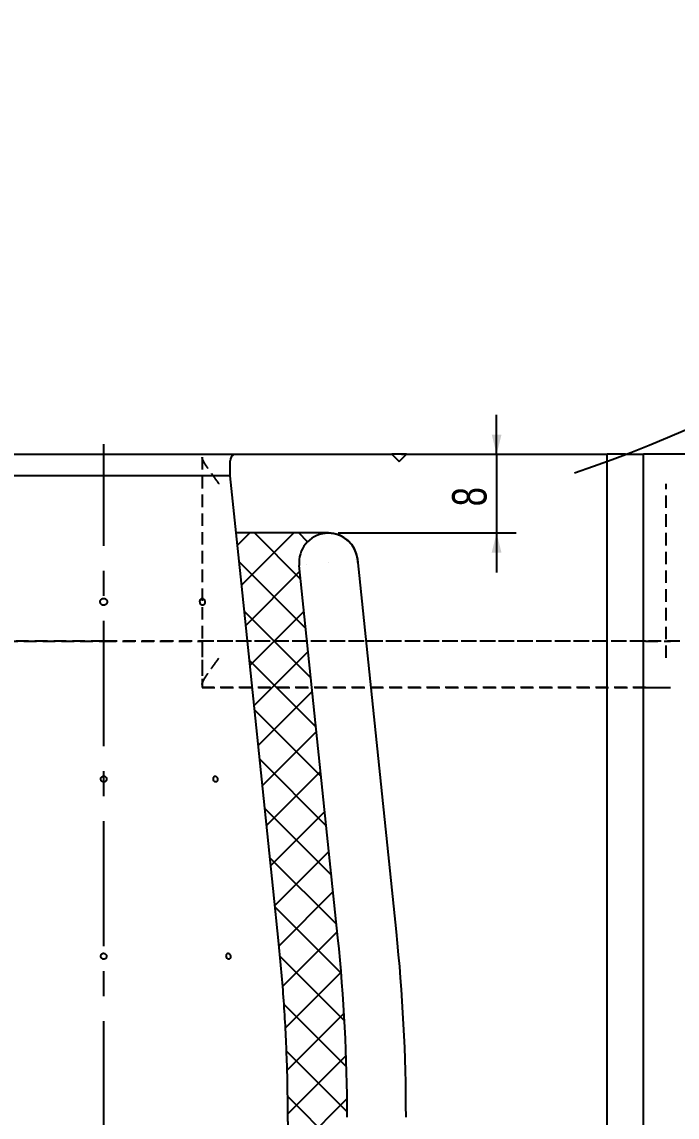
# Model space of a CAD drawing. Header units: millimetres. Extents: x 8 to 872, y 8 to 585.
# Drawn here: x 726.5 to 793, y 362.5 to 473.7 of the extents above; entities that cross this region are included whole.
import ezdxf

# ---------------------------------------------------------------- set-up
doc = ezdxf.new("R2010")
doc.units = ezdxf.units.MM
doc.linetypes.add('CENTERX2', pattern=[20.32, 12.7, -2.54, 2.54, -2.54])
doc.linetypes.add('HIDDEN', pattern=[1.905, 1.27, -0.635])
for name, color, linetype in [('CENTERLINE', 4, 'CENTERX2'), ('DIMENSIONS', 2, 'Continuous'), ('HATCH', 3, 'Continuous'), ('HIDDEN', 3, 'HIDDEN')]:
    doc.layers.add(name, color=color, linetype=linetype)
doc.layers.add('OUTLINE', color=7, linetype='Continuous', lineweight=25)
doc.styles.add('SLDTEXTSTYLE0', font='TXT', dxfattribs={"width": 0.75})
doc.dimstyles.new('SLDDIMSTYLE11', dxfattribs={"dimtxt": 3.5, "dimasz": 2, "dimexe": 0, "dimexo": 0.0625, "dimgap": 0.875, "dimtad": 1, "dimrnd": 1e-09, "dimzin": 12, "dimdsep": 46, "dimtxsty": 'SLDTEXTSTYLE0', "dimsah": 1, "dimcen": 0.09, "dimadec": 0, "dimazin": 3, "dimtfac": 1, "dimtmove": 0, "dimatfit": 0, "dimfxl": 0, "dimfrac": 2, "dimtolj": 1, "dimtzin": 12, "dimarcsym": 0})
doc.dimstyles.new('SLDDIMSTYLE20', dxfattribs={"dimtxt": 3.5, "dimasz": 2, "dimexe": 0, "dimexo": 0.0625, "dimgap": 0.875, "dimtad": 1, "dimrnd": 1e-09, "dimzin": 12, "dimdsep": 46, "dimtxsty": 'SLDTEXTSTYLE0', "dimsah": 1, "dimcen": 0, "dimadec": 0, "dimazin": 3, "dimtfac": 1, "dimtofl": 0, "dimtmove": 0, "dimatfit": 3, "dimfxl": 0, "dimfrac": 2, "dimtolj": 1, "dimtzin": 12, "dimarcsym": 0})

# ---------------------------------------------------------------- blocks, each defined once
blk = doc.blocks.new('_D_59')
at = {"layer": 'DIMENSIONS'}
for p, q in [((774.68, 429.83), (774.68, 433.83)), ((765.03, 429.83), (776.68, 429.83)), ((774.68, 429.83), (774.68, 421.83)), ((758.59, 421.83), (776.68, 421.83)), ((774.68, 421.83), (774.68, 417.83))]:
    blk.add_line(p, q, dxfattribs=at)
for points in [[(774.68, 429.83), (775.18, 431.83), (774.18, 431.83)], [(774.68, 421.83), (774.18, 419.83), (775.18, 419.83)]]:
    blk.add_solid(points, dxfattribs=at)
at = {"layer": 'DIMENSIONS', "insert": (770.16, 424.54), "char_height": 3.5, "attachment_point": 1, "rotation": 90, "style": 'SLDTEXTSTYLE0'}
blk.add_mtext('8', dxfattribs=at)
blk = doc.blocks.new('_D_85')
at = {"layer": 'DIMENSIONS'}
blk.add_line((786.9, 545.14), (734.78, 568.21), dxfattribs=at)
blk.add_arc((734.78, 568.21), 148.19, 288.8273, 338.1374, dxfattribs=at)
blk.add_solid([(786.9, 545.14), (785.28, 546.41), (784.87, 545.49)], dxfattribs=at)
at = {"layer": 'DIMENSIONS', "insert": (756.69, 563.43), "char_height": 3.5, "attachment_point": 1, "rotation": 336.1278, "style": 'SLDTEXTSTYLE0'}
blk.add_mtext('R57', dxfattribs=at)

msp = doc.modelspace()

# ---------------------------------------------------------------- hatches: boundary and pattern name
at = {"layer": 'HATCH'}
h = msp.add_hatch(dxfattribs=at)
h.set_pattern_fill('NET', color=256, angle=45, style=0)
edge = h.paths.add_edge_path(flags=0)
edge.add_line((767.40473, 185.63876), (774.75574, 183.66907))
edge.add_arc((316.70779, 197.23876), 458.24891, 358.3031065, 360)
edge.add_line((774.95669, 197.23876), (774.95669, 200.86584))
edge.add_arc((763.9299, 200.86584), 11.02679, 0, 8.5307656)
edge.add_line((774.8347, 202.50156), (774.72831, 203.2108))
edge.add_arc((781.1299, 204.17104), 6.47321, 180, 188.5307656, ccw=False)
edge.add_line((774.65669, 204.17104), (774.65669, 314.81098))
edge.add_arc((781.1299, 314.81098), 6.47321, 171.4692344, 180, ccw=False)
edge.add_line((774.72831, 315.77122), (774.8347, 316.48046))
edge.add_arc((763.9299, 318.11618), 11.02679, 351.4692344, 360)
edge.add_line((774.95669, 318.11618), (774.95669, 326.84326))
edge.add_arc((738.9299, 326.84326), 36.02679, 0, 46.397181)
edge.add_line((763.77596, 352.93163), (762.29148, 354.34543))
edge.add_arc((768.4799, 360.84326), 8.97321, 180, 226.397181, ccw=False)
edge.add_line((759.50669, 360.84326), (759.50669, 362.49326))
edge.add_arc((583.1799, 362.49326), 176.32679, 0, 5.9289581)
edge.add_line((758.56347, 380.70699), (754.63591, 418.5263))
edge.add_arc((757.59321, 418.83342), 2.97321, 5.9289581, 185.9289581, ccw=False)
edge.add_line((760.55051, 419.14054), (760.5824, 418.83342))
edge.add_line((760.5824, 418.83342), (760.59321, 418.83342))
edge.add_arc((757.59321, 418.83342), 3, 0, 90)
edge.add_line((757.59321, 421.83342), (748.23288, 421.83342))
edge.add_spline(control_points=[(748.23288, 421.83342), (748.40967, 420.13113), (748.58646, 418.42884), (748.76325, 416.72655), (749.83717, 406.3858), (750.91109, 396.04504), (751.985, 385.70429), (752.17955, 383.83101), (752.37409, 381.95773), (752.56864, 380.08445)], knot_values=[0.025539036, 0.025539036, 0.025539036, 0.025539036, 0.030673372, 0.030673372, 0.030673372, 0.061862476, 0.061862476, 0.061862476, 0.067512544, 0.067512544, 0.067512544, 0.067512544], weights=[1, 1, 1, 1, 1, 1, 1, 1, 1, 1], degree=3, periodic=0)
edge.add_spline(control_points=[(752.56864, 380.08445), (752.86599, 377.22118), (753.09124, 374.34612), (753.39566, 368.57211), (753.47482, 365.67316), (753.47942, 362.76201)], knot_values=[0, 0, 0, 0, 0.5, 0.5, 1, 1, 1, 1], weights=[1, 1, 1, 1, 1, 1], degree=3, periodic=0)
edge.add_spline(control_points=[(753.47942, 362.76201), (753.48214, 361.04068), (753.71632, 359.30494), (754.16941, 357.64429), (754.7455, 355.53282), (755.69505, 353.49205), (756.93807, 351.69064), (757.69838, 350.58879), (758.57703, 349.56008), (759.54645, 348.63683)], knot_values=[0, 0, 0, 0, 0.00516405, 0.00516405, 0.00516405, 0.011766547, 0.011766547, 0.011766547, 0.015768885, 0.015768885, 0.015768885, 0.015768885], weights=[1, 1, 1, 1, 1, 1, 1, 1, 1, 1], degree=3, periodic=0)
edge.add_line((759.54645, 348.63683), (759.61935, 348.5674))
edge.add_spline(control_points=[(759.61935, 348.5674), (760.3536, 347.86812), (761.0593, 347.12401), (762.37762, 345.5842), (762.99399, 344.78552), (764.14281, 343.13173), (764.67526, 342.27662), (765.41033, 340.95118), (765.64473, 340.50222), (766.09193, 339.58978), (766.30527, 339.12493), (767.30764, 336.78519), (767.90868, 334.86112), (768.51787, 331.89891), (768.67182, 330.89873), (768.82676, 329.37867), (768.86559, 328.86892), (768.917, 327.85449), (768.92975, 327.34835), (768.92975, 326.84326)], knot_values=[0, 0, 0, 0, 0.125, 0.125, 0.25, 0.25, 0.375, 0.375, 0.4375, 0.4375, 0.5, 0.5, 0.75, 0.75, 0.875, 0.875, 0.9375, 0.9375, 1, 1, 1, 1], weights=[1, 1, 1, 1, 1, 1, 1, 1, 1, 1, 1, 1, 1, 1, 1, 1, 1, 1, 1, 1], degree=3, periodic=0)
edge.add_line((768.92975, 326.84326), (768.92975, 318.11618))
edge.add_spline(control_points=[(768.92975, 318.11618), (768.92975, 317.99208), (768.92508, 317.86694), (768.90655, 317.61927), (768.89272, 317.4964), (768.87443, 317.37448)], knot_values=[0, 0, 0, 0, 0.5, 0.5, 1, 1, 1, 1], weights=[1, 1, 1, 1, 1, 1], degree=3, periodic=0)
edge.add_line((768.87443, 317.37448), (768.68507, 316.11205))
edge.add_spline(control_points=[(768.68507, 316.11205), (768.66678, 315.99015), (768.65295, 315.86725), (768.63441, 315.6194), (768.62975, 315.49454), (768.62975, 315.37035)], knot_values=[0, 0, 0, 0, 0.5, 0.5, 1, 1, 1, 1], weights=[1, 1, 1, 1, 1, 1], degree=3, periodic=0)
edge.add_line((768.62975, 315.37035), (768.62975, 203.61167))
edge.add_spline(control_points=[(768.62975, 203.61167), (768.62975, 203.48807), (768.63437, 203.36351), (768.65286, 203.11565), (768.6667, 202.99245), (768.68507, 202.86997)], knot_values=[0, 0, 0, 0, 0.5, 0.5, 1, 1, 1, 1], weights=[1, 1, 1, 1, 1, 1], degree=3, periodic=0)
edge.add_line((768.68507, 202.86997), (768.87443, 201.60755))
edge.add_spline(control_points=[(768.87443, 201.60755), (768.89298, 201.48391), (768.9206, 201.23666), (768.92975, 200.98944), (768.92975, 200.86584)], knot_values=[0, 0, 0, 0, 0.5, 1, 1, 1, 1], weights=[1, 1, 1, 1, 1], degree=3, periodic=0)
edge.add_line((768.92975, 200.86584), (768.92975, 197.23876))
edge.add_spline(control_points=[(768.92975, 197.23876), (768.92975, 195.29464), (768.80398, 193.35045), (768.42172, 190.43404), (768.26114, 189.45856), (767.87862, 187.53266), (767.65669, 186.58045), (767.40473, 185.63876)], knot_values=[0, 0, 0, 0, 0.5, 0.5, 0.75, 0.75, 1, 1, 1, 1], weights=[1, 1, 1, 1, 1, 1, 1, 1], degree=3, periodic=0)

# ---------------------------------------------------------------- linework, layer by layer
at = {"layer": 'CENTERLINE'}
msp.add_line((734.7799, 156.34842), (734.7799, 430.8663), dxfattribs=at)
at = {"layer": 'HIDDEN'}
for p, q in [((744.7799, 429.53504), (744.7799, 406.4318)), ((791.89074, 409.13342), (791.89074, 426.83342)), ((734.7799, 410.83342), (674.36627, 410.83342)), ((724.7799, 410.83342), (734.7799, 410.83342)), ((795.19353, 410.83342), (734.7799, 410.83342)), ((734.7799, 410.83342), (744.7799, 410.83342)), ((744.7799, 410.83342), (744.7799, 406.13342)), ((789.79089, 410.83342), (744.7799, 410.83342)), ((789.79089, 410.83342), (792.34857, 410.83342)), ((795.19353, 410.83342), (792.34377, 410.83342)), ((789.79089, 406.13342), (744.7799, 406.13342)), ((744.7799, 406.13342), (792.28948, 406.13342)), ((789.79089, 406.13342), (792.34948, 406.13342)), ((792.28948, 406.13342), (792.34377, 406.13342))]:
    msp.add_line(p, q, dxfattribs=at)
for points, knots in [([(746.48899, 426.83342), (746.48689, 426.83639), (746.40083, 426.95828), (746.22816, 427.19938), (745.97128, 427.5542), (745.73319, 427.88298), (745.51764, 428.1838), (745.32708, 428.45639), (745.14759, 428.72491), (744.98703, 428.9839), (744.86848, 429.20946), (744.79445, 429.39569), (744.78475, 429.48861), (744.7799, 429.53504)], [0, 0, 0, 0, 0.002914344, 0.119398036, 0.236167157, 0.352586378, 0.447503058, 0.542631573, 0.637407234, 0.738597542, 0.839632843, 0.919866106, 1, 1, 1, 1]), ([(744.7799, 406.4318), (744.78475, 406.47822), (744.79445, 406.57113), (744.86848, 406.75738), (744.98702, 406.98295), (745.1476, 407.24191), (745.32708, 407.51045), (745.51764, 407.78303), (745.73319, 408.08386), (745.97127, 408.41265), (746.22819, 408.76743), (746.40078, 409.00859), (746.48689, 409.13045), (746.48899, 409.13342)], [0, 0, 0, 0, 0.0801329353, 0.1603673006, 0.2614038469, 0.3625914005, 0.4573685052, 0.5524970104, 0.64741523, 0.7638328592, 0.880600366, 0.9970872694, 1, 1, 1, 1])]:
    msp.add_open_spline(points, degree=3, knots=knots, dxfattribs=at)
at = {"layer": 'OUTLINE'}
for p, q in [((721.53448, 429.83342), (748.02532, 429.83342)), ((748.02532, 429.83342), (764.0299, 429.83342)), ((764.0299, 429.83342), (764.7799, 429.08342)), ((765.5299, 429.83342), (764.0299, 429.83342)), ((764.7799, 429.08342), (765.5299, 429.83342)), ((765.5299, 429.83342), (785.90051, 429.83342)), ((785.90051, 166.18876), (785.90051, 429.83342)), ((787.7799, 429.83342), (785.90051, 429.83342)), ((787.7799, 429.83342), (789.59975, 429.83342)), ((789.59975, 166.18876), (789.59975, 429.83342)), ((797.2799, 429.83342), (789.59975, 429.83342)), ((747.6299, 427.64326), (747.6299, 429.14326)), ((747.6299, 427.64326), (721.9299, 427.64326)), ((748.23326, 421.83342), (747.6299, 427.64326)), ((748.23326, 421.83342), (748.23288, 421.83342)), ((757.59321, 421.83342), (748.23326, 421.83342)), ((758.56347, 380.70698), (754.63591, 418.5263)), ((760.55051, 419.14054), (760.58241, 418.83341)), ((764.50473, 381.32399), (760.57716, 419.1433)), ((760.59321, 418.83341), (760.58241, 418.83341))]:
    msp.add_line(p, q, dxfattribs=at)
at = {"layer": 'OUTLINE', "flags": 128}
msp.add_lwpolyline([(752.56864, 380.08445), (751.985, 385.70429), (748.76325, 416.72655), (748.23288, 421.83342)], dxfattribs=at)
at = {"layer": 'OUTLINE'}
for centre, radius, start, end in [((748.4299, 429.14326), 0.8, 120.3796612, 180), ((757.59321, 418.83342), 2.97321, 5.9289581, 185.9289581), ((757.59321, 418.83342), 3, 5.9289581, 90), ((757.59321, 418.83342), 3, 0, 5.9289581), ((583.1799, 362.49326), 176.32679, 0, 5.9289581), ((583.1799, 362.49326), 182.3, 0, 5.9289581)]:
    msp.add_arc(centre, radius, start, end, dxfattribs=at)
for points, knots in [([(734.5479, 414.57257), (734.57993, 414.54955), (734.64399, 414.50352), (734.76241, 414.47944), (734.88091, 414.49306), (734.98853, 414.5455), (735.07251, 414.6302), (735.12354, 414.73786), (735.13582, 414.85633), (735.10799, 414.97224), (735.04319, 415.07254), (734.9487, 415.14588), (734.83517, 415.18393), (734.71542, 415.18237), (734.60295, 415.14138), (734.51042, 415.06561), (734.44827, 414.96368), (734.42342, 414.84696), (734.4391, 414.72925), (734.48533, 414.63494), (734.53048, 414.58993), (734.5479, 414.57257)], [0, 0, 0, 0, 0.053686452, 0.107372497, 0.161048198, 0.214720387, 0.268405276, 0.322099869, 0.375786403, 0.429459285, 0.483134177, 0.536823329, 0.590516711, 0.644196869, 0.697868235, 0.751548284, 0.805240921, 0.85893338, 0.912608188, 0.966280546, 1, 1, 1, 1]), ([(744.62509, 414.61983), (744.64675, 414.5913), (744.69007, 414.53425), (744.77331, 414.48878), (744.85822, 414.48037), (744.93704, 414.51209), (745.00058, 414.57983), (745.04215, 414.67617), (745.05733, 414.79026), (745.04463, 414.90926), (745.00544, 415.01973), (744.94396, 415.10923), (744.86673, 415.16762), (744.78216, 415.18822), (744.6997, 415.16875), (744.62873, 415.11137), (744.57756, 415.02267), (744.55222, 414.91251), (744.55619, 414.79388), (744.5838, 414.69264), (744.6136, 414.6401), (744.62509, 414.61983)], [0, 0, 0, 0, 0.0536911727, 0.1073837789, 0.1610672467, 0.214738491, 0.2684149889, 0.3221062451, 0.3758010495, 0.4294787789, 0.4831484478, 0.5368313449, 0.5905256571, 0.6442139728, 0.697887752, 0.7515626093, 0.8052485105, 0.8589440327, 0.9126269399, 0.9662985984, 1, 1, 1, 1]), ([(734.65614, 396.56155), (734.68823, 396.55073), (734.75242, 396.5291), (734.85554, 396.53908), (734.94912, 396.57999), (735.02392, 396.65001), (735.07112, 396.74056), (735.08552, 396.84164), (735.06546, 396.9418), (735.01322, 397.02978), (734.93467, 397.09562), (734.83866, 397.13185), (734.73604, 397.13438), (734.63837, 397.10293), (734.55665, 397.04104), (734.50008, 396.95573), (734.47508, 396.85668), (734.48439, 396.75492), (734.52718, 396.6625), (734.58905, 396.59691), (734.63747, 396.57139), (734.65614, 396.56155)], [0, 0, 0, 0, 0.0536811338, 0.107361607, 0.1610422289, 0.2147258868, 0.2684204585, 0.3221073812, 0.3757860953, 0.4294672817, 0.4831557874, 0.5368469762, 0.5905313563, 0.6442099748, 0.6978932352, 0.7515826652, 0.8052734033, 0.8589556065, 0.9126358768, 0.9663206742, 1, 1, 1, 1]), ([(745.99718, 396.61739), (746.0178, 396.59665), (746.05904, 396.55516), (746.13235, 396.53076), (746.20375, 396.53869), (746.26655, 396.58023), (746.3135, 396.65015), (746.33962, 396.74077), (746.34212, 396.84185), (746.3208, 396.94201), (746.27798, 397.02995), (746.21827, 397.09573), (746.14818, 397.1319), (746.07547, 397.13435), (746.00832, 397.10282), (745.95442, 397.04088), (745.9201, 396.95555), (745.90937, 396.85637), (745.92379, 396.75503), (745.95616, 396.67278), (745.98577, 396.6328), (745.99718, 396.61739)], [0, 0, 0, 0, 0.053688387, 0.107376948, 0.161059559, 0.214738446, 0.26842472, 0.322113905, 0.375803327, 0.42948178, 0.483163019, 0.536852607, 0.590543852, 0.644228902, 0.697907735, 0.751589343, 0.805280712, 0.858970221, 0.9126521, 0.966332575, 1, 1, 1, 1]), ([(753.47942, 362.76201), (753.47319, 363.72483), (753.46072, 365.65054), (753.37985, 368.53813), (753.25368, 371.42652), (753.07642, 374.31474), (752.85365, 377.2024), (752.66364, 379.12379), (752.56864, 380.08445)], [0, 0, 0, 0, 0.166446251, 0.332904484, 0.499350417, 0.666229686, 0.833120914, 1, 1, 1, 1]), ([(734.6096, 378.58727), (734.63925, 378.57095), (734.69856, 378.5383), (734.80184, 378.52995), (734.90126, 378.55375), (734.98737, 378.60955), (735.05, 378.69039), (735.08219, 378.78738), (735.08031, 378.88955), (735.04456, 378.98538), (734.97898, 379.06406), (734.89095, 379.11671), (734.7904, 379.13734), (734.68867, 379.12363), (734.59723, 379.07714), (734.52637, 379.00312), (734.48411, 378.90997), (734.47513, 378.80806), (734.50076, 378.70945), (734.54993, 378.63392), (734.593, 378.60024), (734.6096, 378.58727)], [0, 0, 0, 0, 0.0536873353, 0.1073741597, 0.161058416, 0.2147439822, 0.2684301762, 0.3221226802, 0.3758040824, 0.4294866461, 0.4831736507, 0.5368663096, 0.5905552349, 0.6442378876, 0.697920291, 0.7516071624, 0.8052974891, 0.8589884187, 0.9126702915, 0.9663537287, 1, 1, 1, 1]), ([(747.24768, 378.7492), (747.25888, 378.71791), (747.28128, 378.65534), (747.33964, 378.58408), (747.40829, 378.54018), (747.48142, 378.52947), (747.5502, 378.55288), (747.60709, 378.60787), (747.64582, 378.68824), (747.6622, 378.78496), (747.6545, 378.88714), (747.62358, 378.98326), (747.57281, 379.06246), (747.50773, 379.1158), (747.43553, 379.13725), (747.36425, 379.12435), (747.30201, 379.07861), (747.25586, 379.00512), (747.23159, 378.91243), (747.23069, 378.82288), (747.24295, 378.76969), (747.24768, 378.7492)], [0, 0, 0, 0, 0.053686778, 0.107373245, 0.161063426, 0.214751223, 0.268434373, 0.322119541, 0.375809827, 0.429496545, 0.483184306, 0.536866334, 0.590550922, 0.644242439, 0.697932299, 0.75161528, 0.805296422, 0.858983121, 0.912676265, 0.966365923, 1, 1, 1, 1]), ([(759.54645, 348.63683), (759.28899, 348.89006), (758.77387, 349.3967), (758.05611, 350.2093), (757.37466, 351.06551), (756.73747, 351.96831), (756.14683, 352.91453), (755.61602, 353.88366), (755.14538, 354.87169), (754.73402, 355.8745), (754.37524, 356.90841), (754.0726, 357.97111), (753.82853, 359.05951), (753.67201, 360.00744), (753.57682, 360.80722), (753.52174, 361.45661), (753.48676, 362.10845), (753.48187, 362.54417), (753.47942, 362.76203)], [0, 0, 0, 0, 0.068560221, 0.137173034, 0.205733111, 0.276284653, 0.346893765, 0.417445301, 0.48600423, 0.554615988, 0.623175185, 0.693725799, 0.764334057, 0.834885078, 0.876071769, 0.917258397, 0.958629583, 1, 1, 1, 1])]:
    msp.add_open_spline(points, degree=3, knots=knots, dxfattribs=at)

# ---------------------------------------------------------------- dimensions: what is measured, and where the dimension line sits
at = {"layer": 'DIMENSIONS'}
dim = msp.add_radius_dim(center=(734.7799, 568.20876), mpoint=(786.90357, 545.14098), dimstyle='SLDDIMSTYLE20', dxfattribs=at)
dim.commit()
dim.dimension.update_dxf_attribs({"geometry": '_D_85', "text_midpoint": (758.66655, 557.63754), "dimtype": 164})
dim = msp.add_linear_dim(base=(774.67609, 421.83342), p1=(764.0299, 429.83342), p2=(757.59321, 421.83342), angle=90, dimstyle='SLDDIMSTYLE11', dxfattribs=at)
dim.commit()
dim.dimension.update_dxf_attribs({"geometry": '_D_59', "text_midpoint": (774.67609, 425.83342), "dimtype": 160})

doc.saveas('drawing.dxf')
